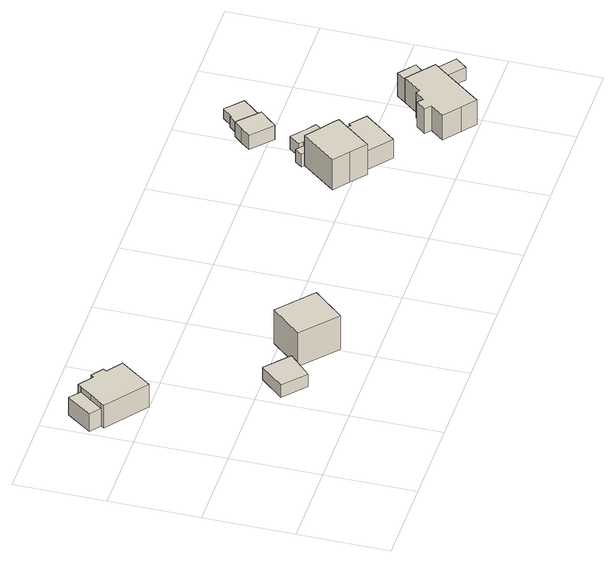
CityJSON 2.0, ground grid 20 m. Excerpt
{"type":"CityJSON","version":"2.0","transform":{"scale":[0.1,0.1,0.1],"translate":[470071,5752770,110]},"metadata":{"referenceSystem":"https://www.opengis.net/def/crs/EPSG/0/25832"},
"CityObjects":{
"building1":{"type":"Building","attributes":{"Gemeindeschluessel":"05711000","function":"31001_1010"},"address":[{"country":"Germany","locality":"Bielefeld","thoroughfareNumber":"83","thoroughfareName":"Alte Paderborner Landstraße"}],"children":["building1-1","building1-2"]},
"building1-1":{"type":"BuildingPart","attributes":{"BezugspunktDach":"2000","measuredHeight":7.78},"parents":["building1"],"geometry":[{"type":"Solid","lod":"1","boundaries":[[[[0,1,2,3,4,5,6,7,8,9,10,11,12]],[[13,14,15,16,17,18,19,20,21,22,23,24,25]],[[13,25,12,11]],[[14,13,11,10]],[[15,14,10,9]],[[16,15,9,8]],[[17,16,8,7]],[[18,17,7,6]],[[19,18,6,5]],[[20,19,5,4]],[[21,20,4,3]],[[22,21,3,2]],[[23,22,2,1]],[[24,23,1,0]],[[25,24,0,12]]]]}]},
"building1-2":{"type":"BuildingPart","attributes":{"BezugspunktDach":"2000","measuredHeight":4.59},"parents":["building1"],"geometry":[{"type":"Solid","lod":"1","boundaries":[[[[26,27,28,29,30]],[[21,31,32,24,23]],[[21,23,30,29]],[[31,21,29,28]],[[32,31,28,27]],[[24,32,27,26]],[[23,24,26,30]]]]}]},
"building2":{"type":"Building","attributes":{"Gemeindeschluessel":"05711000","BezugspunktDach":"2000","function":"31001_2460","measuredHeight":3.13},"address":[{"country":"Germany","locality":"Bielefeld","thoroughfareNumber":"81","thoroughfareName":"Alte Paderborner Landstraße"}],"geometry":[{"type":"Solid","lod":"1","boundaries":[[[[33,34,35,36]],[[37,38,39,40]],[[37,40,36,35]],[[38,37,35,34]],[[39,38,34,33]],[[40,39,33,36]]]]}]},
"building3":{"type":"Building","attributes":{"Gemeindeschluessel":"05711000","BezugspunktDach":"2000","function":"31001_1010","measuredHeight":11.18},"address":[{"country":"Germany","locality":"Bielefeld","thoroughfareNumber":"81","thoroughfareName":"Alte Paderborner Landstraße"}],"geometry":[{"type":"Solid","lod":"1","boundaries":[[[[41,42,43,44]],[[45,46,47,48]],[[45,48,44,43]],[[46,45,43,42]],[[47,46,42,41]],[[48,47,41,44]]]]}]},
"building4":{"type":"Building","attributes":{"Gemeindeschluessel":"05711000","function":"31001_1010"},"address":[{"country":"Germany","locality":"Bielefeld","thoroughfareNumber":"74","thoroughfareName":"Alte Paderborner Landstraße"}],"children":["building4-1","building4-2"]},
"building4-1":{"type":"BuildingPart","attributes":{"BezugspunktDach":"2000","measuredHeight":10.38},"parents":["building4"],"geometry":[{"type":"Solid","lod":"1","boundaries":[[[[49,50,51,52,53,54,55,56]],[[57,58,59,60,61,62,63,64]],[[57,64,56,55]],[[58,57,55,54]],[[59,58,54,53]],[[60,59,53,52]],[[61,60,52,51]],[[62,61,51,50]],[[63,62,50,49]],[[64,63,49,56]]]]}]},
"building4-2":{"type":"BuildingPart","attributes":{"BezugspunktDach":"2000","measuredHeight":6.31},"parents":["building4"],"geometry":[{"type":"Solid","lod":"1","boundaries":[[[[65,66,67,68,69,70,71,72,73,74,75]],[[76,57,77,63,78,79,80,81,82,83,84]],[[76,84,75,74]],[[57,76,74,73]],[[77,57,73,72]],[[63,77,72,71]],[[78,63,71,70]],[[79,78,70,69]],[[80,79,69,68]],[[81,80,68,67]],[[82,81,67,66]],[[83,82,66,65]],[[84,83,65,75]]]]}]},
"building5":{"type":"Building","attributes":{"Gemeindeschluessel":"05711000","BezugspunktDach":"2000","function":"31001_1010","measuredHeight":6.36},"address":[{"country":"Germany","locality":"Bielefeld","thoroughfareNumber":"74","thoroughfareName":"Alte Paderborner Landstraße"}],"geometry":[{"type":"Solid","lod":"1","boundaries":[[[[85,86,87,88,89,90,91,92]],[[93,94,95,96,97,98,99,100]],[[93,100,92,91]],[[94,93,91,90]],[[95,94,90,89]],[[96,95,89,88]],[[97,96,88,87]],[[98,97,87,86]],[[99,98,86,85]],[[100,99,85,92]]]]}]},
"building6":{"type":"Building","attributes":{"Gemeindeschluessel":"05711000","BezugspunktDach":"2000","function":"31001_2460","measuredHeight":4.82},"address":[{"country":"Germany","locality":"Bielefeld","thoroughfareNumber":"74","thoroughfareName":"Alte Paderborner Landstraße"}],"geometry":[{"type":"Solid","lod":"1","boundaries":[[[[101,102,103,104,105,106,107,108]],[[109,110,111,112,113,114,115,116]],[[109,116,108,107]],[[110,109,107,106]],[[111,110,106,105]],[[112,111,105,104]],[[113,112,104,103]],[[114,113,103,102]],[[115,114,102,101]],[[116,115,101,108]]]]}]},
"building7":{"type":"Building","attributes":{"Gemeindeschluessel":"05711000","BezugspunktDach":"2000","function":"31001_9998","measuredHeight":2.45},"address":[{"country":"Germany","locality":"Bielefeld","thoroughfareNumber":"74","thoroughfareName":"Alte Paderborner Landstraße"}],"geometry":[{"type":"Solid","lod":"1","boundaries":[[[[117,118,119,120,121,122]],[[123,114,113,124,125,126]],[[123,126,122,121]],[[114,123,121,120]],[[113,114,120,119]],[[124,113,119,118]],[[125,124,118,117]],[[126,125,117,122]]]]}]},
"building8":{"type":"Building","attributes":{"Gemeindeschluessel":"05711000","function":"31001_1010"},"address":[{"country":"Germany","locality":"Bielefeld","thoroughfareNumber":"72","thoroughfareName":"Alte Paderborner Landstraße"}],"children":["building8-1","building8-2"]},
"building8-1":{"type":"BuildingPart","attributes":{"BezugspunktDach":"2000","measuredHeight":8.79},"parents":["building8"],"geometry":[{"type":"Solid","lod":"1","boundaries":[[[[127,128,129,130,131,132,133,134,135,136,137,138,139]],[[140,141,142,143,144,145,146,147,148,149,150,151,152]],[[140,152,139,138]],[[141,140,138,137]],[[142,141,137,136]],[[143,142,136,135]],[[144,143,135,134]],[[145,144,134,133]],[[146,145,133,132]],[[147,146,132,131]],[[148,147,131,130]],[[149,148,130,129]],[[150,149,129,128]],[[151,150,128,127]],[[152,151,127,139]]]]}]},
"building8-2":{"type":"BuildingPart","attributes":{"BezugspunktDach":"2000","measuredHeight":6.04},"parents":["building8"],"geometry":[{"type":"Solid","lod":"1","boundaries":[[[[153,154,155,156]],[[152,150,157,158]],[[152,158,156,155]],[[150,152,155,154]],[[157,150,154,153]],[[158,157,153,156]]]]}]},
"building9":{"type":"Building","attributes":{"Gemeindeschluessel":"05711000","BezugspunktDach":"2000","function":"31001_9998","measuredHeight":4.05},"address":[{"country":"Germany","locality":"Bielefeld","thoroughfareNumber":"72","thoroughfareName":"Alte Paderborner Landstraße"}],"geometry":[{"type":"Solid","lod":"1","boundaries":[[[[159,160,161,162]],[[163,164,165,166]],[[163,166,162,161]],[[164,163,161,160]],[[165,164,160,159]],[[166,165,159,162]]]]}]}
},
"vertices":[
[71,532,61],[72,532,61],[51,505,61],[31,478,61],[26,470,61],[117,401,61],[143,436,61],[169,471,61],[135,496,61],[140,503,61],[114,522,61],[109,516,61],[77,540,61],[109,516,2],[114,522,2],[140,503,2],[135,496,2],[169,471,2],[143,436,2],[117,401,2],[26,470,2],[31,478,2],[51,505,2],[72,532,2],[71,532,2],[77,540,2],
[71,532,48],[48,551,48],[7,496,48],[31,478,48],[72,532,48],[7,496,2],[48,551,2],
[268,203,32],[222,152,32],[271,108,32],[320,157,32],[271,108,0],[222,152,0],[268,203,0],[320,157,0],
[383,212,91],[324,144,91],[401,76,91],[461,144,91],[401,76,4],[324,144,4],[383,212,4],[461,144,4],
[954,307,85],[893,231,85],[927,204,85],[961,176,85],[968,185,85],[1023,254,85],[1012,263,85],[989,280,85],[1012,263,7],[1023,254,7],[968,185,7],[961,176,7],[927,204,7],[893,231,7],[954,307,7],[989,280,7],
[998,350,40],[979,326,40],[987,320,40],[980,312,40],[960,328,40],[948,312,40],[954,307,40],[990,280,40],[1012,263,40],[1049,309,40],[1027,326,40],[1049,309,7],[990,280,7],[948,312,7],[960,328,7],[980,312,7],[987,320,7],[979,326,7],[998,350,7],[1027,326,7],
[995,219,56],[968,185,56],[1025,139,56],[1053,173,56],[1084,212,56],[1050,240,56],[1046,235,56],[1023,254,56],[1046,235,9],[1050,240,9],[1084,212,9],[1053,173,9],[1025,139,9],[968,185,9],[995,219,9],[1023,254,9],
[1057,427,42],[1056,427,42],[1016,465,42],[1010,470,42],[993,451,42],[976,431,42],[1022,389,42],[1039,408,42],[1022,389,5],[976,431,5],[993,451,5],[1010,470,5],[1016,465,5],[1056,427,5],[1057,427,5],[1039,408,5],
[1040,485,30],[1037,488,30],[1016,465,30],[1056,427,30],[1097,474,30],[1060,508,30],[1097,474,5],[1037,488,5],[1040,485,5],[1060,508,5],
[1238,142,70],[1208,166,70],[1176,126,70],[1168,132,70],[1151,111,70],[1139,122,70],[1122,101,70],[1135,90,70],[1111,60,70],[1148,30,70],[1178,6,70],[1267,118,70],[1243,138,70],[1267,118,6],[1178,6,6],[1148,30,6],[1111,60,6],[1135,90,6],[1122,101,6],[1139,122,6],[1151,111,6],[1168,132,6],[1176,126,6],[1208,166,6],[1238,142,6],[1243,138,6],
[1224,186,66],[1208,166,66],[1243,138,66],[1260,158,66],[1224,186,6],[1260,158,6],
[1289,130,38],[1268,104,38],[1313,67,38],[1335,93,38],[1313,67,6],[1268,104,6],[1289,130,6],[1335,93,6]
]}
